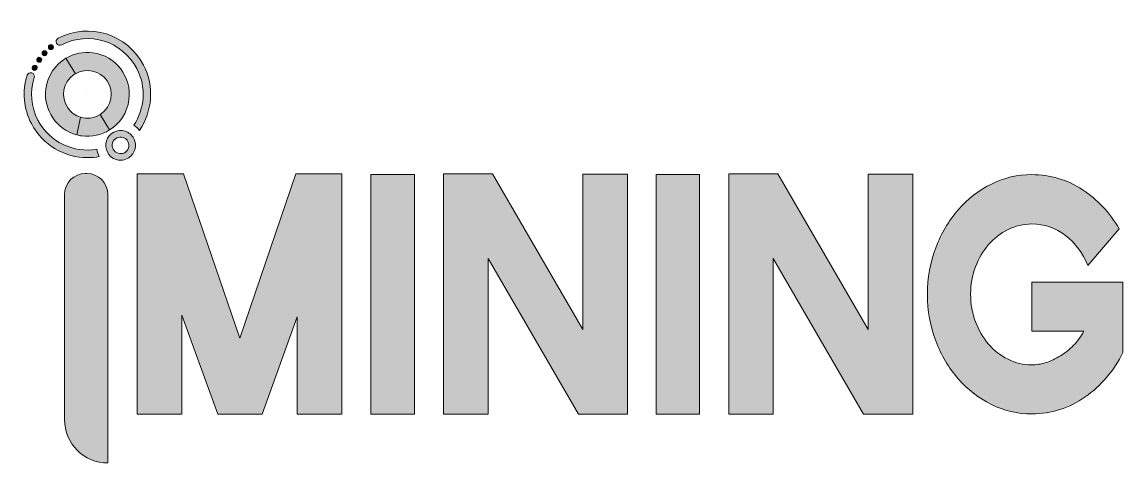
# Model space of a CAD drawing. Extents: x 204 to 2410, y -2200 to -1439.
# Drawn here: x 203.6 to 623.1, y -2177.9 to -2010 of the extents above; entities that cross this region are included whole.
import ezdxf

# ---------------------------------------------------------------- set-up
doc = ezdxf.new("R2010")
doc.units = 0
doc.header["$MEASUREMENT"] = 0
doc.layers.add('Logo', color=7, linetype='Continuous', lineweight=0)

# ---------------------------------------------------------------- blocks, each defined once
blk = doc.blocks.new('Block_94')
at = {"layer": 'Logo', "true_color": 0xf5911e, "transparency": 33554687}
h = blk.add_hatch(color=30, dxfattribs=at)
h.dxf.hatch_style = 2
edge = h.paths.add_edge_path()
edge.add_spline(control_points=[(211.52, -2022.56), (211.15, -2022.18), (211.14, -2021.58), (211.52, -2021.2), (211.52, -2021.2), (211.52, -2021.2), (211.52, -2021.2), (211.52, -2021.2), (211.52, -2021.2), (211.52, -2021.2), (211.52, -2021.2), (211.52, -2021.2), (211.52, -2021.2), (211.88, -2020.83), (212.49, -2020.83), (212.86, -2021.19), (212.86, -2021.19), (212.86, -2021.19), (212.86, -2021.19), (213.24, -2021.56), (213.25, -2022.16), (212.87, -2022.54), (212.87, -2022.54), (212.87, -2022.54), (212.87, -2022.54), (212.68, -2022.73), (212.44, -2022.82), (212.19, -2022.82), (212.19, -2022.82), (212.19, -2022.82), (212.19, -2022.82), (211.95, -2022.82), (211.71, -2022.73), (211.52, -2022.56)], knot_values=[0, 0, 0, 0, 1, 1, 1, 2, 2, 2, 3, 3, 3, 4, 4, 4, 5, 5, 5, 6, 6, 6, 7, 7, 7, 8, 8, 8, 9, 9, 9, 10, 10, 10, 11, 11, 11, 11], degree=3, periodic=0)
h = blk.add_hatch(color=30, dxfattribs=at)
h.dxf.hatch_style = 2
edge = h.paths.add_edge_path()
edge.add_spline(control_points=[(214.59, -2020.51), (214.46, -2020.51), (214.34, -2020.48), (214.22, -2020.44), (214.11, -2020.39), (214.01, -2020.32), (213.92, -2020.23), (213.73, -2020.04), (213.63, -2019.81), (213.63, -2019.55), (213.63, -2019.3), (213.74, -2019.06), (213.92, -2018.88), (214.27, -2018.53), (214.9, -2018.53), (215.26, -2018.88), (215.44, -2019.05), (215.54, -2019.3), (215.54, -2019.55), (215.54, -2019.81), (215.44, -2020.05), (215.26, -2020.23), (215.17, -2020.32), (215.07, -2020.39), (214.95, -2020.44), (214.84, -2020.48), (214.72, -2020.51), (214.59, -2020.51)], knot_values=[0, 0, 0, 0, 1, 1, 1, 2, 2, 2, 3, 3, 3, 4, 4, 4, 5, 5, 5, 6, 6, 6, 7, 7, 7, 8, 8, 8, 9, 9, 9, 9], degree=3, periodic=0)
h = blk.add_hatch(color=30, dxfattribs=at)
h.dxf.hatch_style = 2
edge = h.paths.add_edge_path()
edge.add_spline(control_points=[(208.02, -2028.3), (207.54, -2028.08), (207.34, -2027.51), (207.56, -2027.04), (207.56, -2027.04), (207.56, -2027.04), (207.56, -2027.04), (207.79, -2026.57), (208.36, -2026.36), (208.84, -2026.58), (208.84, -2026.58), (208.84, -2026.58), (208.84, -2026.58), (209.31, -2026.81), (209.51, -2027.38), (209.28, -2027.85), (209.28, -2027.85), (209.28, -2027.85), (209.28, -2027.85), (209.12, -2028.2), (208.78, -2028.4), (208.43, -2028.4), (208.43, -2028.4), (208.43, -2028.4), (208.43, -2028.4), (208.29, -2028.4), (208.15, -2028.37), (208.02, -2028.3)], knot_values=[0, 0, 0, 0, 1, 1, 1, 2, 2, 2, 3, 3, 3, 4, 4, 4, 5, 5, 5, 6, 6, 6, 7, 7, 7, 8, 8, 8, 9, 9, 9, 9], degree=3, periodic=0)
h = blk.add_hatch(color=30, dxfattribs=at)
h.dxf.hatch_style = 2
edge = h.paths.add_edge_path()
edge.add_spline(control_points=[(209.6, -2025.17), (209.17, -2024.87), (209.07, -2024.28), (209.37, -2023.85), (209.37, -2023.85), (209.37, -2023.85), (209.37, -2023.85), (209.67, -2023.41), (210.26, -2023.3), (210.7, -2023.61), (210.7, -2023.61), (210.7, -2023.61), (210.7, -2023.61), (211.13, -2023.91), (211.23, -2024.51), (210.93, -2024.93), (210.93, -2024.93), (210.93, -2024.93), (210.93, -2024.93), (210.74, -2025.2), (210.45, -2025.34), (210.16, -2025.34), (210.16, -2025.34), (210.16, -2025.34), (210.16, -2025.34), (209.96, -2025.34), (209.77, -2025.28), (209.6, -2025.17)], knot_values=[0, 0, 0, 0, 1, 1, 1, 2, 2, 2, 3, 3, 3, 4, 4, 4, 5, 5, 5, 6, 6, 6, 7, 7, 7, 8, 8, 8, 9, 9, 9, 9], degree=3, periodic=0)
at = {"layer": 'Logo'}
for points, knots in [([(211.52, -2022.56), (211.15, -2022.18), (211.14, -2021.58), (211.52, -2021.2), (211.52, -2021.2), (211.52, -2021.2), (211.52, -2021.2), (211.52, -2021.2), (211.52, -2021.2), (211.52, -2021.2), (211.52, -2021.2), (211.52, -2021.2), (211.52, -2021.2), (211.88, -2020.83), (212.49, -2020.83), (212.86, -2021.19), (212.86, -2021.19), (212.86, -2021.19), (212.86, -2021.19), (213.24, -2021.56), (213.25, -2022.16), (212.87, -2022.54), (212.87, -2022.54), (212.87, -2022.54), (212.87, -2022.54), (212.68, -2022.73), (212.44, -2022.82), (212.19, -2022.82), (212.19, -2022.82), (212.19, -2022.82), (212.19, -2022.82), (211.95, -2022.82), (211.71, -2022.73), (211.52, -2022.56)], [0, 0, 0, 0, 1, 1, 1, 2, 2, 2, 3, 3, 3, 4, 4, 4, 5, 5, 5, 6, 6, 6, 7, 7, 7, 8, 8, 8, 9, 9, 9, 10, 10, 10, 11, 11, 11, 11]), ([(214.59, -2020.51), (214.46, -2020.51), (214.34, -2020.48), (214.22, -2020.44), (214.11, -2020.39), (214.01, -2020.32), (213.92, -2020.23), (213.73, -2020.04), (213.63, -2019.81), (213.63, -2019.55), (213.63, -2019.3), (213.74, -2019.06), (213.92, -2018.88), (214.27, -2018.53), (214.9, -2018.53), (215.26, -2018.88), (215.44, -2019.05), (215.54, -2019.3), (215.54, -2019.55), (215.54, -2019.81), (215.44, -2020.05), (215.26, -2020.23), (215.17, -2020.32), (215.07, -2020.39), (214.95, -2020.44), (214.84, -2020.48), (214.72, -2020.51), (214.59, -2020.51)], [0, 0, 0, 0, 1, 1, 1, 2, 2, 2, 3, 3, 3, 4, 4, 4, 5, 5, 5, 6, 6, 6, 7, 7, 7, 8, 8, 8, 9, 9, 9, 9]), ([(208.02, -2028.3), (207.54, -2028.08), (207.34, -2027.51), (207.56, -2027.04), (207.56, -2027.04), (207.56, -2027.04), (207.56, -2027.04), (207.79, -2026.57), (208.36, -2026.36), (208.84, -2026.58), (208.84, -2026.58), (208.84, -2026.58), (208.84, -2026.58), (209.31, -2026.81), (209.51, -2027.38), (209.28, -2027.85), (209.28, -2027.85), (209.28, -2027.85), (209.28, -2027.85), (209.12, -2028.2), (208.78, -2028.4), (208.43, -2028.4), (208.43, -2028.4), (208.43, -2028.4), (208.43, -2028.4), (208.29, -2028.4), (208.15, -2028.37), (208.02, -2028.3)], [0, 0, 0, 0, 1, 1, 1, 2, 2, 2, 3, 3, 3, 4, 4, 4, 5, 5, 5, 6, 6, 6, 7, 7, 7, 8, 8, 8, 9, 9, 9, 9]), ([(209.6, -2025.17), (209.17, -2024.87), (209.07, -2024.28), (209.37, -2023.85), (209.37, -2023.85), (209.37, -2023.85), (209.37, -2023.85), (209.67, -2023.41), (210.26, -2023.3), (210.7, -2023.61), (210.7, -2023.61), (210.7, -2023.61), (210.7, -2023.61), (211.13, -2023.91), (211.23, -2024.51), (210.93, -2024.93), (210.93, -2024.93), (210.93, -2024.93), (210.93, -2024.93), (210.74, -2025.2), (210.45, -2025.34), (210.16, -2025.34), (210.16, -2025.34), (210.16, -2025.34), (210.16, -2025.34), (209.96, -2025.34), (209.77, -2025.28), (209.6, -2025.17)], [0, 0, 0, 0, 1, 1, 1, 2, 2, 2, 3, 3, 3, 4, 4, 4, 5, 5, 5, 6, 6, 6, 7, 7, 7, 8, 8, 8, 9, 9, 9, 9])]:
    blk.add_open_spline(points, degree=3, knots=knots, dxfattribs=at)
blk = doc.blocks.new('Block_96')
at = {"layer": 'Logo', "true_color": 0xf5911e, "transparency": 33554687}
h = blk.add_hatch(color=30, dxfattribs=at)
h.dxf.hatch_style = 2
edge = h.paths.add_edge_path()
edge.add_spline(control_points=[(248.32, -2051.26), (253.23, -2044.14), (254.16, -2034.6), (249.89, -2026.41), (243.75, -2014.61), (229.16, -2010.01), (217.38, -2016.15), (216.68, -2016.51), (216.4, -2017.38), (216.77, -2018.08), (217.13, -2018.78), (218, -2019.05), (218.7, -2018.68), (229.08, -2013.27), (241.94, -2017.33), (247.36, -2027.73), (251.06, -2034.83), (250.33, -2043.08), (246.19, -2049.32), (247, -2049.85), (247.72, -2050.5), (248.32, -2051.26)], knot_values=[0, 0, 0, 0, 1, 1, 1, 2, 2, 2, 3, 3, 3, 4, 4, 4, 5, 5, 5, 6, 6, 6, 7, 7, 7, 7], degree=3, periodic=0)
h = blk.add_hatch(color=30, dxfattribs=at)
h.dxf.hatch_style = 2
edge = h.paths.add_edge_path()
edge.add_spline(control_points=[(209.68, -2047.36), (207.06, -2042.32), (206.55, -2036.57), (208.25, -2031.16), (208.49, -2030.4), (208.07, -2029.6), (207.32, -2029.37), (206.56, -2029.13), (205.76, -2029.55), (205.53, -2030.3), (203.6, -2036.44), (204.18, -2042.97), (207.15, -2048.68), (211.45, -2056.92), (219.87, -2061.65), (228.58, -2061.65), (230.07, -2061.65), (231.57, -2061.51), (233.06, -2061.22), (232.61, -2060.36), (232.3, -2059.43), (232.14, -2058.46), (223.28, -2059.99), (214.06, -2055.75), (209.68, -2047.36)], knot_values=[0, 0, 0, 0, 1, 1, 1, 2, 2, 2, 3, 3, 3, 4, 4, 4, 5, 5, 5, 6, 6, 6, 7, 7, 7, 8, 8, 8, 8], degree=3, periodic=0)
at = {"layer": 'Logo'}
for points, knots in [([(248.32, -2051.26), (253.23, -2044.14), (254.16, -2034.6), (249.89, -2026.41), (243.75, -2014.61), (229.16, -2010.01), (217.38, -2016.15), (216.68, -2016.51), (216.4, -2017.38), (216.77, -2018.08), (217.13, -2018.78), (218, -2019.05), (218.7, -2018.68), (229.08, -2013.27), (241.94, -2017.33), (247.36, -2027.73), (251.06, -2034.83), (250.33, -2043.08), (246.19, -2049.32), (247, -2049.85), (247.72, -2050.5), (248.32, -2051.26)], [0, 0, 0, 0, 1, 1, 1, 2, 2, 2, 3, 3, 3, 4, 4, 4, 5, 5, 5, 6, 6, 6, 7, 7, 7, 7]), ([(209.68, -2047.36), (207.06, -2042.32), (206.55, -2036.57), (208.25, -2031.16), (208.49, -2030.4), (208.07, -2029.6), (207.32, -2029.37), (206.56, -2029.13), (205.76, -2029.55), (205.53, -2030.3), (203.6, -2036.44), (204.18, -2042.97), (207.15, -2048.68), (211.45, -2056.92), (219.87, -2061.65), (228.58, -2061.65), (230.07, -2061.65), (231.57, -2061.51), (233.06, -2061.22), (232.61, -2060.36), (232.3, -2059.43), (232.14, -2058.46), (223.28, -2059.99), (214.06, -2055.75), (209.68, -2047.36)], [0, 0, 0, 0, 1, 1, 1, 2, 2, 2, 3, 3, 3, 4, 4, 4, 5, 5, 5, 6, 6, 6, 7, 7, 7, 8, 8, 8, 8])]:
    blk.add_open_spline(points, degree=3, knots=knots, dxfattribs=at)
blk = doc.blocks.new('Block_95')
at = {"layer": 'Logo', "true_color": 0xf5911e, "transparency": 33554687}
h = blk.add_hatch(color=30, dxfattribs=at)
h.dxf.hatch_style = 2
edge = h.paths.add_edge_path()
edge.add_spline(control_points=[(238.13, -2056.01), (237.61, -2057.68), (238.54, -2059.47), (240.21, -2059.99), (241.02, -2060.25), (241.88, -2060.17), (242.63, -2059.78), (243.38, -2059.39), (243.93, -2058.73), (244.19, -2057.92), (244.44, -2057.11), (244.37, -2056.25), (243.98, -2055.5), (243.58, -2054.75), (242.92, -2054.19), (242.11, -2053.94), (240.44, -2053.41), (238.66, -2054.34), (238.13, -2056.01), (238.13, -2056.01), (238.13, -2056.01), (238.13, -2056.01)], knot_values=[0, 0, 0, 0, 1, 1, 1, 2, 2, 2, 3, 3, 3, 4, 4, 4, 5, 5, 5, 6, 6, 6, 7, 7, 7, 7], degree=3, periodic=0)
edge = h.paths.add_edge_path()
edge.add_spline(control_points=[(241.17, -2062.63), (240.6, -2062.63), (240.02, -2062.54), (239.46, -2062.37), (236.48, -2061.43), (234.82, -2058.24), (235.76, -2055.26), (235.76, -2055.26), (235.76, -2055.26), (235.76, -2055.26), (236.7, -2052.29), (239.88, -2050.63), (242.86, -2051.56), (244.31, -2052.02), (245.48, -2053.01), (246.18, -2054.35), (246.88, -2055.69), (247.02, -2057.22), (246.56, -2058.67), (246.11, -2060.11), (245.12, -2061.29), (243.78, -2061.99), (242.96, -2062.41), (242.07, -2062.63), (241.17, -2062.63)], knot_values=[0, 0, 0, 0, 1, 1, 1, 2, 2, 2, 3, 3, 3, 4, 4, 4, 5, 5, 5, 6, 6, 6, 7, 7, 7, 8, 8, 8, 8], degree=3, periodic=0)
at = {"layer": 'Logo'}
for points, knots in [([(241.17, -2062.63), (240.6, -2062.63), (240.02, -2062.54), (239.46, -2062.37), (236.48, -2061.43), (234.82, -2058.24), (235.76, -2055.26), (235.76, -2055.26), (235.76, -2055.26), (235.76, -2055.26), (236.7, -2052.29), (239.88, -2050.63), (242.86, -2051.56), (244.31, -2052.02), (245.48, -2053.01), (246.18, -2054.35), (246.88, -2055.69), (247.02, -2057.22), (246.56, -2058.67), (246.11, -2060.11), (245.12, -2061.29), (243.78, -2061.99), (242.96, -2062.41), (242.07, -2062.63), (241.17, -2062.63)], [0, 0, 0, 0, 1, 1, 1, 2, 2, 2, 3, 3, 3, 4, 4, 4, 5, 5, 5, 6, 6, 6, 7, 7, 7, 8, 8, 8, 8]), ([(238.13, -2056.01), (237.61, -2057.68), (238.54, -2059.47), (240.21, -2059.99), (241.02, -2060.25), (241.88, -2060.17), (242.63, -2059.78), (243.38, -2059.39), (243.93, -2058.73), (244.19, -2057.92), (244.44, -2057.11), (244.37, -2056.25), (243.98, -2055.5), (243.58, -2054.75), (242.92, -2054.19), (242.11, -2053.94), (240.44, -2053.41), (238.66, -2054.34), (238.13, -2056.01), (238.13, -2056.01), (238.13, -2056.01), (238.13, -2056.01)], [0, 0, 0, 0, 1, 1, 1, 2, 2, 2, 3, 3, 3, 4, 4, 4, 5, 5, 5, 6, 6, 6, 7, 7, 7, 7])]:
    blk.add_open_spline(points, degree=3, knots=knots, dxfattribs=at)
blk.add_blockref('Block_96', (0, 0), dxfattribs=at)
blk = doc.blocks.new('Block_97')
at = {"layer": 'Logo', "true_color": 0xfcba63, "transparency": 33554687}
h = blk.add_hatch(color=31, dxfattribs=at)
h.dxf.hatch_style = 2
edge = h.paths.add_edge_path()
edge.add_spline(control_points=[(230.63, -2021.72), (226.92, -2021.22), (223.34, -2022.05), (220.35, -2023.83), (220.35, -2023.83), (223.92, -2029.7), (223.92, -2029.7), (228, -2027.3), (233.3, -2028.43), (236.02, -2032.39), (238.87, -2036.53), (237.82, -2042.2), (233.68, -2045.04), (233.57, -2045.11), (233.47, -2045.17), (233.37, -2045.23), (233.37, -2045.23), (236.94, -2051.11), (236.94, -2051.11), (240.86, -2048.68), (243.69, -2044.58), (244.35, -2039.65), (245.51, -2030.91), (239.37, -2022.88), (230.63, -2021.72)], knot_values=[0, 0, 0, 0, 1, 1, 1, 2, 2, 2, 3, 3, 3, 4, 4, 4, 5, 5, 5, 6, 6, 6, 7, 7, 7, 8, 8, 8, 8], degree=3, periodic=0)
at = {"layer": 'Logo', "true_color": 0xf5911e, "transparency": 33554687}
h = blk.add_hatch(color=30, dxfattribs=at)
h.dxf.hatch_style = 2
edge = h.paths.add_edge_path()
edge.add_spline(control_points=[(221.02, -2042.7), (218.18, -2038.56), (219.23, -2032.89), (223.37, -2030.04), (223.55, -2029.92), (223.74, -2029.81), (223.92, -2029.7), (223.92, -2029.7), (220.35, -2023.83), (220.35, -2023.83), (216.31, -2026.24), (213.36, -2030.41), (212.69, -2035.44), (211.62, -2043.51), (216.78, -2050.97), (224.45, -2052.98), (224.45, -2052.98), (225.92, -2046.26), (225.92, -2046.26), (223.99, -2045.68), (222.25, -2044.48), (221.02, -2042.7)], knot_values=[0, 0, 0, 0, 1, 1, 1, 2, 2, 2, 3, 3, 3, 4, 4, 4, 5, 5, 5, 6, 6, 6, 7, 7, 7, 7], degree=3, periodic=0)
at = {"layer": 'Logo', "true_color": 0xffd9a1, "transparency": 33554687}
h = blk.add_hatch(color=41, dxfattribs=at)
h.dxf.hatch_style = 2
edge = h.paths.add_edge_path()
edge.add_spline(control_points=[(225.92, -2046.26), (225.92, -2046.26), (224.45, -2052.98), (224.45, -2052.98), (225.09, -2053.15), (225.75, -2053.28), (226.42, -2053.37), (230.23, -2053.88), (233.91, -2052.99), (236.94, -2051.11), (236.94, -2051.11), (233.37, -2045.23), (233.37, -2045.23), (231.07, -2046.68), (228.35, -2046.98), (225.92, -2046.26)], knot_values=[0, 0, 0, 0, 1, 1, 1, 2, 2, 2, 3, 3, 3, 4, 4, 4, 5, 5, 5, 5], degree=3, periodic=0)
at = {"layer": 'Logo'}
for points in [[(223.92, -2029.7), (220.35, -2023.83), (223.92, -2029.7)], [(228.04, -2036.48), (228.04, -2036.48), (228.04, -2036.48)], [(233.37, -2045.23), (236.94, -2051.11), (233.37, -2045.23)]]:
    blk.add_lwpolyline(points, close=True, dxfattribs=at)
for points, knots in [([(230.63, -2021.72), (226.92, -2021.22), (223.34, -2022.05), (220.35, -2023.83), (220.35, -2023.83), (223.92, -2029.7), (223.92, -2029.7), (228, -2027.3), (233.3, -2028.43), (236.02, -2032.39), (238.87, -2036.53), (237.82, -2042.2), (233.68, -2045.04), (233.57, -2045.11), (233.47, -2045.17), (233.37, -2045.23), (233.37, -2045.23), (236.94, -2051.11), (236.94, -2051.11), (240.86, -2048.68), (243.69, -2044.58), (244.35, -2039.65), (245.51, -2030.91), (239.37, -2022.88), (230.63, -2021.72)], [0, 0, 0, 0, 1, 1, 1, 2, 2, 2, 3, 3, 3, 4, 4, 4, 5, 5, 5, 6, 6, 6, 7, 7, 7, 8, 8, 8, 8]), ([(221.02, -2042.7), (218.18, -2038.56), (219.23, -2032.89), (223.37, -2030.04), (223.55, -2029.92), (223.74, -2029.81), (223.92, -2029.7), (223.92, -2029.7), (220.35, -2023.83), (220.35, -2023.83), (216.31, -2026.24), (213.36, -2030.41), (212.69, -2035.44), (211.62, -2043.51), (216.78, -2050.97), (224.45, -2052.98), (224.45, -2052.98), (225.92, -2046.26), (225.92, -2046.26), (223.99, -2045.68), (222.25, -2044.48), (221.02, -2042.7)], [0, 0, 0, 0, 1, 1, 1, 2, 2, 2, 3, 3, 3, 4, 4, 4, 5, 5, 5, 6, 6, 6, 7, 7, 7, 7]), ([(225.92, -2046.26), (225.92, -2046.26), (224.45, -2052.98), (224.45, -2052.98), (225.09, -2053.15), (225.75, -2053.28), (226.42, -2053.37), (230.23, -2053.88), (233.91, -2052.99), (236.94, -2051.11), (236.94, -2051.11), (233.37, -2045.23), (233.37, -2045.23), (231.07, -2046.68), (228.35, -2046.98), (225.92, -2046.26)], [0, 0, 0, 0, 1, 1, 1, 2, 2, 2, 3, 3, 3, 4, 4, 4, 5, 5, 5, 5])]:
    blk.add_open_spline(points, degree=3, knots=knots, dxfattribs=at)
blk = doc.blocks.new('Block_93')
at = {"layer": 'Logo'}
for name in ['Block_95', 'Block_94', 'Block_97']:
    blk.add_blockref(name, (0, 0), dxfattribs=at)
blk = doc.blocks.new('Block_92')
at = {"layer": 'Logo', "true_color": 0xf5911e, "transparency": 33554687}
h = blk.add_hatch(color=30, dxfattribs=at)
h.dxf.hatch_style = 2
edge = h.paths.add_edge_path()
edge.add_spline(control_points=[(236.32, -2075.72), (236.32, -2075.72), (236.32, -2177.9), (236.32, -2177.9), (236.32, -2177.9), (236.32, -2177.9), (236.32, -2177.9), (227.18, -2177.9), (219.77, -2170.48), (219.77, -2161.33), (219.77, -2161.33), (219.77, -2075.72), (219.77, -2075.72), (219.77, -2071.27), (223.37, -2067.66), (227.82, -2067.66), (227.82, -2067.66), (228.27, -2067.66), (228.27, -2067.66), (232.72, -2067.66), (236.32, -2071.27), (236.32, -2075.72)], knot_values=[0, 0, 0, 0, 1, 1, 1, 2, 2, 2, 3, 3, 3, 4, 4, 4, 5, 5, 5, 6, 6, 6, 7, 7, 7, 7], degree=3, periodic=0)
at = {"layer": 'Logo', "true_color": 0x002841, "transparency": 33554687}
h = blk.add_hatch(color=158, dxfattribs=at)
h.dxf.hatch_style = 2
edge = h.paths.add_edge_path()
edge.add_spline(control_points=[(264.44, -2159.36), (264.44, -2159.36), (247.45, -2159.36), (247.45, -2159.36), (247.45, -2159.36), (247.45, -2067.87), (247.45, -2067.87), (247.45, -2067.87), (265.09, -2067.87), (265.09, -2067.87), (265.09, -2067.87), (286.66, -2130.35), (286.66, -2130.35), (286.66, -2130.35), (307.9, -2067.87), (307.9, -2067.87), (307.9, -2067.87), (325.44, -2067.87), (325.44, -2067.87), (325.44, -2067.87), (325.44, -2159.36), (325.44, -2159.36), (325.44, -2159.36), (308.45, -2159.36), (308.45, -2159.36), (308.45, -2159.36), (308.45, -2122.26), (308.45, -2122.26), (308.45, -2122.26), (295.05, -2159.36), (295.05, -2159.36), (295.05, -2159.36), (278.27, -2159.36), (278.27, -2159.36), (278.27, -2159.36), (264.44, -2121.64), (264.44, -2121.64), (264.44, -2121.64), (264.44, -2159.36), (264.44, -2159.36)], knot_values=[0, 0, 0, 0, 1, 1, 1, 2, 2, 2, 3, 3, 3, 4, 4, 4, 5, 5, 5, 6, 6, 6, 7, 7, 7, 8, 8, 8, 9, 9, 9, 10, 10, 10, 11, 11, 11, 12, 12, 12, 13, 13, 13, 13], degree=3, periodic=0)
h = blk.add_hatch(color=158, dxfattribs=at)
h.dxf.hatch_style = 2
edge = h.paths.add_edge_path()
edge.add_spline(control_points=[(353.1, -2068.11), (353.1, -2068.11), (353.1, -2159.36), (353.1, -2159.36), (353.1, -2159.36), (336.54, -2159.36), (336.54, -2159.36), (336.54, -2159.36), (336.54, -2068.11), (336.54, -2068.11), (336.54, -2068.11), (353.1, -2068.11), (353.1, -2068.11)], knot_values=[0, 0, 0, 0, 1, 1, 1, 2, 2, 2, 3, 3, 3, 4, 4, 4, 4], degree=3, periodic=0)
h = blk.add_hatch(color=158, dxfattribs=at)
h.dxf.hatch_style = 2
edge = h.paths.add_edge_path()
edge.add_spline(control_points=[(417.35, -2067.99), (417.35, -2067.99), (434.35, -2067.99), (434.35, -2067.99), (434.35, -2067.99), (434.35, -2159.36), (434.35, -2159.36), (434.35, -2159.36), (415.61, -2159.36), (415.61, -2159.36), (415.61, -2159.36), (381.19, -2100.11), (381.19, -2100.11), (381.19, -2100.11), (381.19, -2159.36), (381.19, -2159.36), (381.19, -2159.36), (364.19, -2159.36), (364.19, -2159.36), (364.19, -2159.36), (364.19, -2067.87), (364.19, -2067.87), (364.19, -2067.87), (382.93, -2067.87), (382.93, -2067.87), (382.93, -2067.87), (417.35, -2127.12), (417.35, -2127.12), (417.35, -2127.12), (417.35, -2067.99), (417.35, -2067.99)], knot_values=[0, 0, 0, 0, 1, 1, 1, 2, 2, 2, 3, 3, 3, 4, 4, 4, 5, 5, 5, 6, 6, 6, 7, 7, 7, 8, 8, 8, 9, 9, 9, 10, 10, 10, 10], degree=3, periodic=0)
h = blk.add_hatch(color=158, dxfattribs=at)
h.dxf.hatch_style = 2
edge = h.paths.add_edge_path()
edge.add_spline(control_points=[(461.8, -2068.11), (461.8, -2068.11), (461.8, -2159.36), (461.8, -2159.36), (461.8, -2159.36), (445.24, -2159.36), (445.24, -2159.36), (445.24, -2159.36), (445.24, -2068.11), (445.24, -2068.11), (445.24, -2068.11), (461.8, -2068.11), (461.8, -2068.11)], knot_values=[0, 0, 0, 0, 1, 1, 1, 2, 2, 2, 3, 3, 3, 4, 4, 4, 4], degree=3, periodic=0)
h = blk.add_hatch(color=158, dxfattribs=at)
h.dxf.hatch_style = 2
edge = h.paths.add_edge_path()
edge.add_spline(control_points=[(526.05, -2067.99), (526.05, -2067.99), (543.05, -2067.99), (543.05, -2067.99), (543.05, -2067.99), (543.05, -2159.36), (543.05, -2159.36), (543.05, -2159.36), (524.31, -2159.36), (524.31, -2159.36), (524.31, -2159.36), (489.89, -2100.11), (489.89, -2100.11), (489.89, -2100.11), (489.89, -2159.36), (489.89, -2159.36), (489.89, -2159.36), (472.89, -2159.36), (472.89, -2159.36), (472.89, -2159.36), (472.89, -2067.87), (472.89, -2067.87), (472.89, -2067.87), (491.63, -2067.87), (491.63, -2067.87), (491.63, -2067.87), (526.05, -2127.12), (526.05, -2127.12), (526.05, -2127.12), (526.05, -2067.99), (526.05, -2067.99)], knot_values=[0, 0, 0, 0, 1, 1, 1, 2, 2, 2, 3, 3, 3, 4, 4, 4, 5, 5, 5, 6, 6, 6, 7, 7, 7, 8, 8, 8, 9, 9, 9, 10, 10, 10, 10], degree=3, periodic=0)
h = blk.add_hatch(color=158, dxfattribs=at)
h.dxf.hatch_style = 2
edge = h.paths.add_edge_path()
edge.add_spline(control_points=[(588.39, -2109.07), (588.39, -2109.07), (623.14, -2109.07), (623.14, -2109.07), (623.14, -2109.07), (623.14, -2135.83), (623.14, -2135.83), (621.4, -2139.31), (619.31, -2142.49), (616.88, -2145.35), (614.45, -2148.21), (611.74, -2150.69), (608.76, -2152.76), (605.79, -2154.83), (602.57, -2156.43), (599.12, -2157.55), (595.67, -2158.67), (592.1, -2159.23), (588.39, -2159.23), (582.95, -2159.23), (577.81, -2158.03), (572.98, -2155.62), (568.15, -2153.22), (563.94, -2149.96), (560.34, -2145.85), (556.75, -2141.74), (553.9, -2136.93), (551.79, -2131.41), (549.68, -2125.89), (548.63, -2119.98), (548.63, -2113.67), (548.63, -2107.37), (549.68, -2101.45), (551.79, -2095.94), (553.9, -2090.42), (556.75, -2085.6), (560.34, -2081.5), (563.94, -2077.39), (568.15, -2074.13), (572.98, -2071.72), (577.81, -2069.32), (582.95, -2068.11), (588.39, -2068.11), (595.44, -2068.11), (601.85, -2070), (607.62, -2073.78), (613.39, -2077.56), (618.1, -2082.55), (621.73, -2088.78), (621.73, -2088.78), (609.74, -2102.72), (609.74, -2102.72), (607.86, -2097.99), (605.02, -2094.17), (601.25, -2091.27), (597.47, -2088.36), (593.19, -2086.91), (588.39, -2086.91), (585.2, -2086.91), (582.18, -2087.62), (579.35, -2089.03), (576.52, -2090.44), (574.05, -2092.35), (571.95, -2094.75), (569.84, -2097.16), (568.17, -2099.98), (566.93, -2103.22), (565.7, -2106.45), (565.08, -2109.94), (565.08, -2113.67), (565.08, -2117.41), (565.7, -2120.89), (566.93, -2124.13), (568.17, -2127.37), (569.84, -2130.21), (571.95, -2132.66), (574.05, -2135.1), (576.52, -2137.03), (579.35, -2138.44), (582.18, -2139.86), (585.2, -2140.56), (588.39, -2140.56), (590.14, -2140.56), (591.93, -2140.27), (593.79, -2139.69), (595.64, -2139.11), (597.47, -2138.26), (599.29, -2137.14), (601.1, -2136.02), (602.77, -2134.67), (604.3, -2133.09), (605.82, -2131.52), (607.13, -2129.73), (608.22, -2127.74), (608.22, -2127.74), (588.39, -2127.74), (588.39, -2127.74), (588.39, -2127.74), (588.39, -2109.07), (588.39, -2109.07)], knot_values=[0, 0, 0, 0, 1, 1, 1, 2, 2, 2, 3, 3, 3, 4, 4, 4, 5, 5, 5, 6, 6, 6, 7, 7, 7, 8, 8, 8, 9, 9, 9, 10, 10, 10, 11, 11, 11, 12, 12, 12, 13, 13, 13, 14, 14, 14, 15, 15, 15, 16, 16, 16, 17, 17, 17, 18, 18, 18, 19, 19, 19, 20, 20, 20, 21, 21, 21, 22, 22, 22, 23, 23, 23, 24, 24, 24, 25, 25, 25, 26, 26, 26, 27, 27, 27, 28, 28, 28, 29, 29, 29, 30, 30, 30, 31, 31, 31, 32, 32, 32, 33, 33, 33, 33], degree=3, periodic=0)
at = {"layer": 'Logo'}
for points in [[(308.37, -2160.29)], [(308.45, -2159.36)]]:
    blk.add_lwpolyline(points, dxfattribs=at)
at = {"layer": 'Logo', "color": 30, "lineweight": 70, "true_color": 0xf6921e}
blk.add_lwpolyline([(266.87, -2176.13)], dxfattribs=at)
at = {"layer": 'Logo'}
for points, knots in [([(236.32, -2075.72), (236.32, -2075.72), (236.32, -2177.9), (236.32, -2177.9), (236.32, -2177.9), (236.32, -2177.9), (236.32, -2177.9), (227.18, -2177.9), (219.77, -2170.48), (219.77, -2161.33), (219.77, -2161.33), (219.77, -2075.72), (219.77, -2075.72), (219.77, -2071.27), (223.37, -2067.66), (227.82, -2067.66), (227.82, -2067.66), (228.27, -2067.66), (228.27, -2067.66), (232.72, -2067.66), (236.32, -2071.27), (236.32, -2075.72)], [0, 0, 0, 0, 1, 1, 1, 2, 2, 2, 3, 3, 3, 4, 4, 4, 5, 5, 5, 6, 6, 6, 7, 7, 7, 7]), ([(264.44, -2159.36), (264.44, -2159.36), (247.45, -2159.36), (247.45, -2159.36), (247.45, -2159.36), (247.45, -2067.87), (247.45, -2067.87), (247.45, -2067.87), (265.09, -2067.87), (265.09, -2067.87), (265.09, -2067.87), (286.66, -2130.35), (286.66, -2130.35), (286.66, -2130.35), (307.9, -2067.87), (307.9, -2067.87), (307.9, -2067.87), (325.44, -2067.87), (325.44, -2067.87), (325.44, -2067.87), (325.44, -2159.36), (325.44, -2159.36), (325.44, -2159.36), (308.45, -2159.36), (308.45, -2159.36), (308.45, -2159.36), (308.45, -2122.26), (308.45, -2122.26), (308.45, -2122.26), (295.05, -2159.36), (295.05, -2159.36), (295.05, -2159.36), (278.27, -2159.36), (278.27, -2159.36), (278.27, -2159.36), (264.44, -2121.64), (264.44, -2121.64), (264.44, -2121.64), (264.44, -2159.36), (264.44, -2159.36)], [0, 0, 0, 0, 1, 1, 1, 2, 2, 2, 3, 3, 3, 4, 4, 4, 5, 5, 5, 6, 6, 6, 7, 7, 7, 8, 8, 8, 9, 9, 9, 10, 10, 10, 11, 11, 11, 12, 12, 12, 13, 13, 13, 13]), ([(353.1, -2068.11), (353.1, -2068.11), (353.1, -2159.36), (353.1, -2159.36), (353.1, -2159.36), (336.54, -2159.36), (336.54, -2159.36), (336.54, -2159.36), (336.54, -2068.11), (336.54, -2068.11), (336.54, -2068.11), (353.1, -2068.11), (353.1, -2068.11)], [0, 0, 0, 0, 1, 1, 1, 2, 2, 2, 3, 3, 3, 4, 4, 4, 4]), ([(417.35, -2067.99), (417.35, -2067.99), (434.35, -2067.99), (434.35, -2067.99), (434.35, -2067.99), (434.35, -2159.36), (434.35, -2159.36), (434.35, -2159.36), (415.61, -2159.36), (415.61, -2159.36), (415.61, -2159.36), (381.19, -2100.11), (381.19, -2100.11), (381.19, -2100.11), (381.19, -2159.36), (381.19, -2159.36), (381.19, -2159.36), (364.19, -2159.36), (364.19, -2159.36), (364.19, -2159.36), (364.19, -2067.87), (364.19, -2067.87), (364.19, -2067.87), (382.93, -2067.87), (382.93, -2067.87), (382.93, -2067.87), (417.35, -2127.12), (417.35, -2127.12), (417.35, -2127.12), (417.35, -2067.99), (417.35, -2067.99)], [0, 0, 0, 0, 1, 1, 1, 2, 2, 2, 3, 3, 3, 4, 4, 4, 5, 5, 5, 6, 6, 6, 7, 7, 7, 8, 8, 8, 9, 9, 9, 10, 10, 10, 10]), ([(461.8, -2068.11), (461.8, -2068.11), (461.8, -2159.36), (461.8, -2159.36), (461.8, -2159.36), (445.24, -2159.36), (445.24, -2159.36), (445.24, -2159.36), (445.24, -2068.11), (445.24, -2068.11), (445.24, -2068.11), (461.8, -2068.11), (461.8, -2068.11)], [0, 0, 0, 0, 1, 1, 1, 2, 2, 2, 3, 3, 3, 4, 4, 4, 4]), ([(526.05, -2067.99), (526.05, -2067.99), (543.05, -2067.99), (543.05, -2067.99), (543.05, -2067.99), (543.05, -2159.36), (543.05, -2159.36), (543.05, -2159.36), (524.31, -2159.36), (524.31, -2159.36), (524.31, -2159.36), (489.89, -2100.11), (489.89, -2100.11), (489.89, -2100.11), (489.89, -2159.36), (489.89, -2159.36), (489.89, -2159.36), (472.89, -2159.36), (472.89, -2159.36), (472.89, -2159.36), (472.89, -2067.87), (472.89, -2067.87), (472.89, -2067.87), (491.63, -2067.87), (491.63, -2067.87), (491.63, -2067.87), (526.05, -2127.12), (526.05, -2127.12), (526.05, -2127.12), (526.05, -2067.99), (526.05, -2067.99)], [0, 0, 0, 0, 1, 1, 1, 2, 2, 2, 3, 3, 3, 4, 4, 4, 5, 5, 5, 6, 6, 6, 7, 7, 7, 8, 8, 8, 9, 9, 9, 10, 10, 10, 10]), ([(588.39, -2109.07), (588.39, -2109.07), (623.14, -2109.07), (623.14, -2109.07), (623.14, -2109.07), (623.14, -2135.83), (623.14, -2135.83), (621.4, -2139.31), (619.31, -2142.49), (616.88, -2145.35), (614.45, -2148.21), (611.74, -2150.69), (608.76, -2152.76), (605.79, -2154.83), (602.57, -2156.43), (599.12, -2157.55), (595.67, -2158.67), (592.1, -2159.23), (588.39, -2159.23), (582.95, -2159.23), (577.81, -2158.03), (572.98, -2155.62), (568.15, -2153.22), (563.94, -2149.96), (560.34, -2145.85), (556.75, -2141.74), (553.9, -2136.93), (551.79, -2131.41), (549.68, -2125.89), (548.63, -2119.98), (548.63, -2113.67), (548.63, -2107.37), (549.68, -2101.45), (551.79, -2095.94), (553.9, -2090.42), (556.75, -2085.6), (560.34, -2081.5), (563.94, -2077.39), (568.15, -2074.13), (572.98, -2071.72), (577.81, -2069.32), (582.95, -2068.11), (588.39, -2068.11), (595.44, -2068.11), (601.85, -2070), (607.62, -2073.78), (613.39, -2077.56), (618.1, -2082.55), (621.73, -2088.78), (621.73, -2088.78), (609.74, -2102.72), (609.74, -2102.72), (607.86, -2097.99), (605.02, -2094.17), (601.25, -2091.27), (597.47, -2088.36), (593.19, -2086.91), (588.39, -2086.91), (585.2, -2086.91), (582.18, -2087.62), (579.35, -2089.03), (576.52, -2090.44), (574.05, -2092.35), (571.95, -2094.75), (569.84, -2097.16), (568.17, -2099.98), (566.93, -2103.22), (565.7, -2106.45), (565.08, -2109.94), (565.08, -2113.67), (565.08, -2117.41), (565.7, -2120.89), (566.93, -2124.13), (568.17, -2127.37), (569.84, -2130.21), (571.95, -2132.66), (574.05, -2135.1), (576.52, -2137.03), (579.35, -2138.44), (582.18, -2139.86), (585.2, -2140.56), (588.39, -2140.56), (590.14, -2140.56), (591.93, -2140.27), (593.79, -2139.69), (595.64, -2139.11), (597.47, -2138.26), (599.29, -2137.14), (601.1, -2136.02), (602.77, -2134.67), (604.3, -2133.09), (605.82, -2131.52), (607.13, -2129.73), (608.22, -2127.74), (608.22, -2127.74), (588.39, -2127.74), (588.39, -2127.74), (588.39, -2127.74), (588.39, -2109.07), (588.39, -2109.07)], [0, 0, 0, 0, 1, 1, 1, 2, 2, 2, 3, 3, 3, 4, 4, 4, 5, 5, 5, 6, 6, 6, 7, 7, 7, 8, 8, 8, 9, 9, 9, 10, 10, 10, 11, 11, 11, 12, 12, 12, 13, 13, 13, 14, 14, 14, 15, 15, 15, 16, 16, 16, 17, 17, 17, 18, 18, 18, 19, 19, 19, 20, 20, 20, 21, 21, 21, 22, 22, 22, 23, 23, 23, 24, 24, 24, 25, 25, 25, 26, 26, 26, 27, 27, 27, 28, 28, 28, 29, 29, 29, 30, 30, 30, 31, 31, 31, 32, 32, 32, 33, 33, 33, 33])]:
    blk.add_open_spline(points, degree=3, knots=knots, dxfattribs=at)
blk.add_blockref('Block_93', (0, 0), dxfattribs=at)

msp = doc.modelspace()

# ---------------------------------------------------------------- block references
at = {"layer": 'Logo'}
msp.add_blockref('Block_92', (0, 0), dxfattribs=at)

doc.saveas('drawing.dxf')
